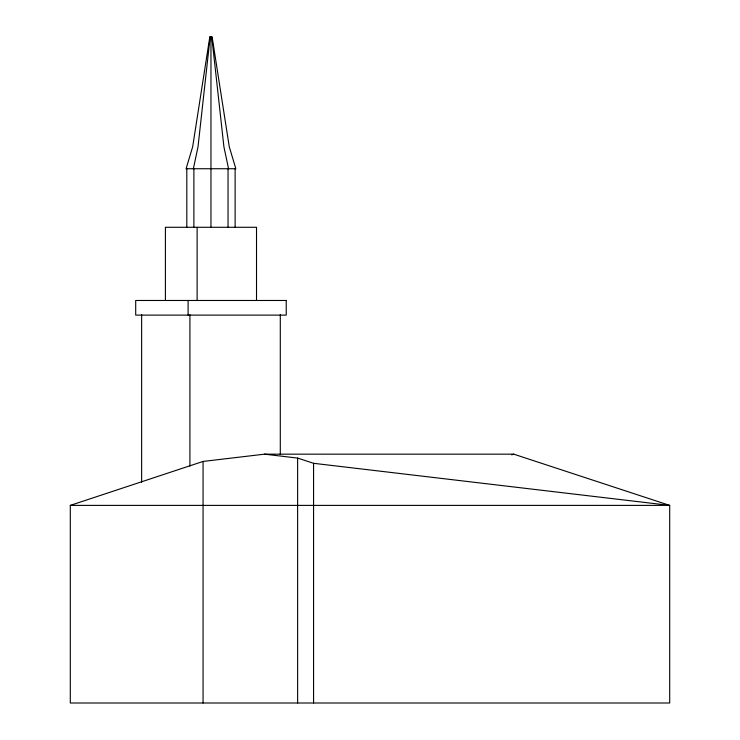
<?xml version="1.0" encoding="UTF-8"?>
<svg xmlns="http://www.w3.org/2000/svg" width="740" height="740" viewBox="0 0 740 740"><rect width="100%" height="100%" fill="white"/><g stroke="black" fill="none" stroke-linecap="round" stroke-linejoin="round"><path stroke-width="1.11" d="M210.142 37L198.024 146.779L193.371 168.738M70.3 505.392L203.065 461.436L264.532 454.166L513.764 454.166L669.7 505.392L669.7 703L70.3 703L70.3 505.392L669.7 505.392L313.575 463.305L297.619 458.079L264.532 454.166M511.691 454.841L513.764 454.166M228.558 168.738L223.906 146.779L211.788 37M313.575 463.305L313.575 703M297.619 458.079L297.619 703M280.293 314.722L280.293 454.554M256.521 300.477L256.521 227.282L165.409 227.282L165.409 300.477M235.117 168.738L235.117 227.282M228.04 168.738L228.04 227.282M210.965 37L210.965 227.282M203.065 461.436L203.065 703M197.127 227.282L197.127 300.477M193.889 168.738L193.889 227.282M189.912 314.722L189.912 466.108M188.108 300.477L188.108 315.111M186.813 168.738L186.813 227.282M141.636 314.722L141.636 482.286M209.799 37L192.668 146.779L186.082 168.738L235.847 168.738L229.261 146.779L212.14 37L209.799 37M286.232 300.477L135.697 300.477L135.697 315.111L286.232 315.111L286.232 300.477"/></g></svg>
